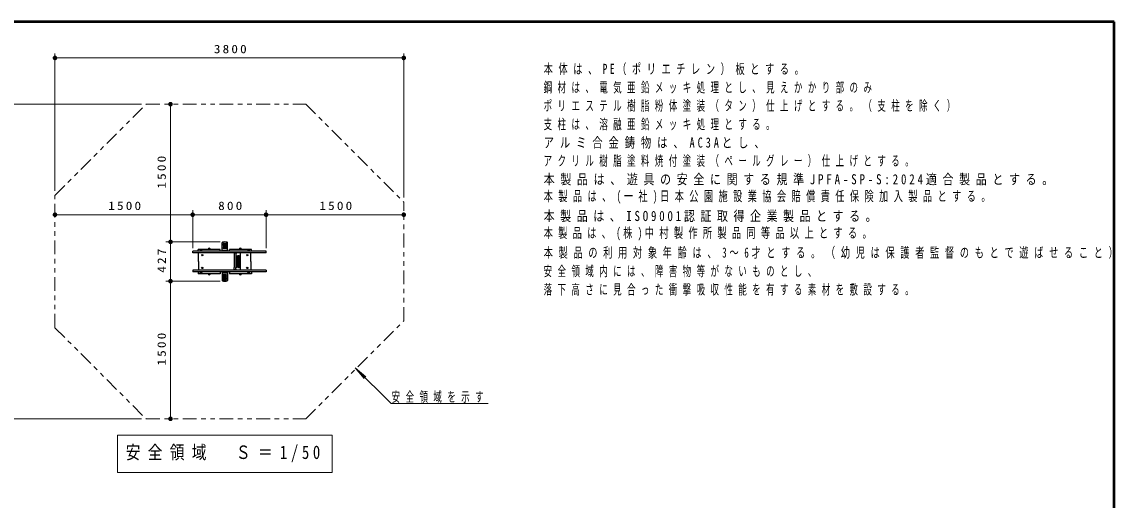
# Model space of a CAD drawing. Units: millimetres on the paper, with parts at other scales. Extents: x -365 to 0, y 0 to 257.
# Drawn here: x -238 to 0, y 152.8 to 257 of the extents above; entities that cross this region are included whole.
import ezdxf

# ---------------------------------------------------------------- set-up
doc = ezdxf.new("R2010")
doc.units = ezdxf.units.MM
doc.linetypes.add('USER3', pattern=[8, 3, -1, 1, -1, 1, -1])
doc.layers.add('LY_1', color=7, linetype='Continuous', lineweight=13)
doc.styles.add('ＭＳ ゴシック', font='')
doc.styles.get('ＭＳ ゴシック').set_extended_font_data('MS Gothic')

# ---------------------------------------------------------------- blocks, each defined once
blk = doc.blocks.new('filled_dot')
at = {"color": 0, "linetype": 'Continuous', "lineweight": -2, "const_width": 1.25}
blk.add_lwpolyline([(-0.625, 0, 1), (0.625, 0, 1)], format="xyb", close=True, dxfattribs=at)

msp = doc.modelspace()

# ---------------------------------------------------------------- linework, layer by layer
at = {"layer": 'LY_1', "lineweight": 50}
for p, q in [((0, 257), (-365, 257)), ((0, 0), (0, 257))]:
    msp.add_line(p, q, dxfattribs=at)
at = {"layer": 'LY_1'}
for p, q in [((-230.78, 220.21), (-230.78, 250.136)), ((-154.78, 218.724), (-154.78, 250.136)), ((-230.78, 249.136), (-154.78, 249.136)), ((-211.922, 239.068), (-241.671, 239.068)), ((-205.604, 239.068), (-205.604, 209.068)), ((-230.78, 214.995), (-200.78, 214.995)), ((-200.78, 207.688), (-200.78, 215.995)), ((-200.78, 214.995), (-184.78, 214.995)), ((-184.78, 207.688), (-184.78, 215.995)), ((-184.78, 214.995), (-154.78, 214.995)), ((-194.78, 209.068), (-206.604, 209.068)), ((-205.604, 209.068), (-205.604, 200.528)), ((-194.78, 200.528), (-206.604, 200.528)), ((-205.604, 170.528), (-205.604, 200.528)), ((-165.339, 181.641), (-163.411, 179.343)), ((-165.339, 181.641), (-163.041, 179.712)), ((-157.548, 173.85), (-165.339, 181.641)), ((-157.548, 173.85), (-136.416, 173.85)), ((-211.922, 170.528), (-241.671, 170.528)), ((-217.18, 166.967), (-217.18, 158.834)), ((-170.38, 166.967), (-217.18, 166.967)), ((-170.38, 158.834), (-170.38, 166.967)), ((-217.18, 158.834), (-170.38, 158.834))]:
    msp.add_line(p, q, dxfattribs=at)
at = {"layer": 'LY_1', "linetype": 'USER3'}
for p, q in [((-230.78, 219.21), (-210.922, 239.068)), ((-210.922, 239.068), (-176.124, 239.068)), ((-176.124, 239.068), (-154.78, 217.724)), ((-230.78, 190.386), (-230.78, 219.21)), ((-154.78, 191.872), (-154.78, 217.724)), ((-176.124, 170.528), (-154.78, 191.872)), ((-230.78, 190.386), (-210.922, 170.528)), ((-210.922, 170.528), (-176.124, 170.528))]:
    msp.add_line(p, q, dxfattribs=at)
at = {"layer": 'LY_1', "lineweight": 25}
for p, q in [((-184.78, 207.068), (-200.78, 207.068)), ((-200.78, 206.688), (-200.78, 207.068)), ((-194.78, 207.448), (-199.58, 207.448)), ((-199.58, 207.068), (-199.58, 207.448)), ((-194.78, 207.068), (-194.78, 207.448)), ((-194.38, 207.108), (-194.38, 208.901)), ((-194.34, 207.268), (-193.22, 207.268)), ((-194.09, 208.808), (-193.47, 208.808)), ((-193.47, 208.708), (-194.09, 208.708)), ((-194.09, 208.548), (-193.47, 208.548)), ((-193.47, 208.448), (-194.09, 208.448)), ((-194.09, 208.288), (-193.47, 208.288)), ((-193.47, 208.188), (-194.09, 208.188)), ((-194.09, 208.028), (-193.47, 208.028)), ((-193.47, 207.928), (-194.09, 207.928)), ((-194.09, 207.768), (-193.47, 207.768)), ((-193.47, 207.668), (-194.09, 207.668)), ((-193.18, 207.108), (-193.18, 208.901)), ((-187.98, 207.448), (-192.78, 207.448)), ((-192.78, 207.068), (-192.78, 207.448)), ((-187.98, 207.068), (-187.98, 207.448)), ((-184.78, 206.688), (-184.78, 207.068)), ((-184.78, 206.688), (-200.78, 206.688)), ((-199.48, 204.798), (-199.48, 206.688)), ((-199.48, 204.798), (-199.48, 202.908)), ((-191.748, 206.088), (-191.748, 203.508)), ((-191.391, 206.088), (-191.391, 203.508)), ((-191.254, 205.788), (-191.254, 203.808)), ((-191.049, 205.788), (-191.049, 203.808)), ((-190.912, 205.788), (-190.912, 203.808)), ((-190.809, 206.088), (-190.672, 206.088)), ((-190.664, 205.788), (-190.664, 203.808)), ((-190.57, 205.788), (-190.57, 203.808)), ((-190.433, 206.688), (-190.433, 202.908)), ((-188.08, 204.798), (-188.08, 206.688)), ((-188.08, 204.798), (-188.08, 202.908)), ((-200.78, 202.908), (-200.78, 202.528)), ((-184.78, 202.908), (-200.78, 202.908)), ((-184.78, 202.528), (-200.78, 202.528)), ((-199.58, 202.528), (-199.58, 202.148)), ((-194.78, 202.528), (-194.78, 202.148)), ((-194.38, 202.488), (-194.38, 200.695)), ((-194.34, 202.328), (-193.22, 202.328)), ((-193.18, 202.488), (-193.18, 200.695)), ((-192.78, 202.528), (-192.78, 202.148)), ((-190.809, 203.508), (-190.672, 203.508)), ((-187.98, 202.528), (-187.98, 202.148)), ((-184.78, 202.908), (-184.78, 202.528)), ((-194.78, 202.148), (-199.58, 202.148)), ((-193.47, 201.928), (-194.09, 201.928)), ((-194.09, 201.828), (-193.47, 201.828)), ((-193.47, 201.668), (-194.09, 201.668)), ((-194.09, 201.568), (-193.47, 201.568)), ((-193.47, 201.408), (-194.09, 201.408)), ((-194.09, 201.308), (-193.47, 201.308)), ((-193.47, 201.148), (-194.09, 201.148)), ((-194.09, 201.048), (-193.47, 201.048)), ((-193.47, 200.888), (-194.09, 200.888)), ((-194.09, 200.788), (-193.47, 200.788)), ((-187.98, 202.148), (-192.78, 202.148))]:
    msp.add_line(p, q, dxfattribs=at)
for points in [[(-191.542, 206.688), (-191.575, 206.681), (-191.606, 206.659), (-191.636, 206.623), (-191.663, 206.573), (-191.688, 206.512), (-191.708, 206.441), (-191.725, 206.36), (-191.738, 206.273), (-191.745, 206.182), (-191.748, 206.088)], [(-191.185, 206.688), (-191.217, 206.681), (-191.249, 206.659), (-191.279, 206.623), (-191.306, 206.573), (-191.33, 206.512), (-191.351, 206.441), (-191.368, 206.36), (-191.381, 206.273), (-191.388, 206.182), (-191.391, 206.088)], [(-191.254, 205.788), (-191.253, 205.827), (-191.25, 205.866), (-191.246, 205.903), (-191.24, 205.938), (-191.233, 205.971), (-191.224, 206), (-191.214, 206.026), (-191.202, 206.048), (-191.19, 206.065), (-191.178, 206.078), (-191.165, 206.085), (-191.151, 206.088), (-191.138, 206.085), (-191.125, 206.078), (-191.112, 206.065), (-191.1, 206.048), (-191.089, 206.026), (-191.079, 206), (-191.07, 205.971), (-191.062, 205.938), (-191.056, 205.903), (-191.052, 205.866), (-191.049, 205.827), (-191.049, 205.788)], [(-190.809, 206.088), (-190.825, 206.084), (-190.841, 206.073), (-190.856, 206.055), (-190.869, 206.031), (-190.882, 206), (-190.892, 205.964), (-190.901, 205.924), (-190.907, 205.881), (-190.911, 205.835), (-190.912, 205.788)], [(-190.766, 206.088), (-190.75, 206.084), (-190.735, 206.073), (-190.72, 206.055), (-190.706, 206.031), (-190.694, 206), (-190.683, 205.964), (-190.675, 205.924), (-190.669, 205.881), (-190.665, 205.835), (-190.664, 205.788)], [(-190.672, 206.088), (-190.656, 206.084), (-190.641, 206.073), (-190.626, 206.055), (-190.612, 206.031), (-190.6, 206), (-190.589, 205.964), (-190.581, 205.924), (-190.575, 205.881), (-190.571, 205.835), (-190.57, 205.788)], [(-191.542, 202.908), (-191.575, 202.915), (-191.606, 202.937), (-191.636, 202.973), (-191.663, 203.023), (-191.688, 203.084), (-191.708, 203.155), (-191.725, 203.236), (-191.738, 203.323), (-191.745, 203.414), (-191.748, 203.508)], [(-191.185, 202.908), (-191.217, 202.915), (-191.249, 202.937), (-191.279, 202.973), (-191.306, 203.023), (-191.33, 203.084), (-191.351, 203.155), (-191.368, 203.236), (-191.381, 203.323), (-191.388, 203.414), (-191.391, 203.508)], [(-191.254, 203.808), (-191.253, 203.769), (-191.25, 203.73), (-191.246, 203.693), (-191.24, 203.658), (-191.233, 203.625), (-191.224, 203.596), (-191.214, 203.57), (-191.202, 203.548), (-191.19, 203.531), (-191.178, 203.518), (-191.165, 203.511), (-191.151, 203.508), (-191.138, 203.511), (-191.125, 203.518), (-191.112, 203.531), (-191.1, 203.548), (-191.089, 203.57), (-191.079, 203.596), (-191.07, 203.625), (-191.062, 203.658), (-191.056, 203.693), (-191.052, 203.73), (-191.049, 203.769), (-191.049, 203.808)], [(-190.809, 203.508), (-190.825, 203.512), (-190.841, 203.523), (-190.856, 203.541), (-190.869, 203.565), (-190.882, 203.596), (-190.892, 203.632), (-190.901, 203.672), (-190.907, 203.715), (-190.911, 203.761), (-190.912, 203.808)], [(-190.766, 203.508), (-190.75, 203.512), (-190.735, 203.523), (-190.72, 203.541), (-190.706, 203.565), (-190.694, 203.596), (-190.683, 203.632), (-190.675, 203.672), (-190.669, 203.715), (-190.665, 203.761), (-190.664, 203.808)], [(-190.672, 203.508), (-190.656, 203.512), (-190.641, 203.523), (-190.626, 203.541), (-190.612, 203.565), (-190.6, 203.596), (-190.589, 203.632), (-190.581, 203.672), (-190.575, 203.715), (-190.571, 203.761), (-190.57, 203.808)]]:
    msp.add_lwpolyline(points, dxfattribs=at)
for centre in [(-198.68, 206.188), (-188.88, 206.188), (-198.68, 203.408), (-188.88, 203.408)]:
    msp.add_circle(centre, 0.14, dxfattribs=at)
for centre, radius, start, end in [((-198.98, 207.058), 0.25, 2.33828, 177.66172), ((-197.18, 207.438), 0.25, 2.33828, 177.66172), ((-194.28, 208.901), 0.1, 105.25752, 180), ((-194.34, 207.228), 0.04, 90, 180), ((-194.34, 207.108), 0.04, 180, 270), ((-193.78, 207.068), 2, 74.74248, 105.25752), ((-194.09, 208.758), 0.05, 90, 270), ((-194.09, 208.498), 0.05, 90, 270), ((-194.09, 208.238), 0.05, 90, 270), ((-194.09, 207.978), 0.05, 90, 270), ((-194.09, 207.718), 0.05, 90, 270), ((-193.47, 208.758), 0.05, 270, 90), ((-193.47, 208.498), 0.05, 270, 90), ((-193.47, 208.238), 0.05, 270, 90), ((-193.47, 207.978), 0.05, 270, 90), ((-193.47, 207.718), 0.05, 270, 90), ((-193.28, 208.901), 0.1, 0, 74.74248), ((-193.22, 207.228), 0.04, 0, 90), ((-193.22, 207.108), 0.04, 270, 0), ((-190.38, 207.438), 0.25, 2.33828, 177.66172), ((-188.58, 207.058), 0.25, 2.33828, 177.66172), ((-198.98, 202.538), 0.25, 182.33828, 357.66172), ((-194.34, 202.488), 0.04, 90, 180), ((-194.34, 202.368), 0.04, 180, 270), ((-193.22, 202.488), 0.04, 0, 90), ((-193.22, 202.368), 0.04, 270, 0), ((-188.58, 202.538), 0.25, 182.33828, 357.66172), ((-197.18, 202.158), 0.25, 182.33828, 357.66172), ((-194.28, 200.695), 0.1, 180, 254.74248), ((-193.78, 202.528), 2, 254.74248, 285.25752), ((-194.09, 201.878), 0.05, 90, 270), ((-194.09, 201.618), 0.05, 90, 270), ((-194.09, 201.358), 0.05, 90, 270), ((-194.09, 201.098), 0.05, 90, 270), ((-194.09, 200.838), 0.05, 90, 270), ((-193.47, 201.878), 0.05, 270, 90), ((-193.47, 201.618), 0.05, 270, 90), ((-193.47, 201.358), 0.05, 270, 90), ((-193.47, 201.098), 0.05, 270, 90), ((-193.47, 200.838), 0.05, 270, 90), ((-193.28, 200.695), 0.1, 285.25752, 0), ((-190.38, 202.158), 0.25, 182.33828, 357.66172)]:
    msp.add_arc(centre, radius, start, end, dxfattribs=at)

# ---------------------------------------------------------------- block references
at = {"layer": 'LY_1', "xscale": 0.4, "yscale": 0.4}
for p in [(-230.78, 249.136), (-230.78, 214.995), (-200.78, 214.995), (-184.78, 214.995)]:
    msp.add_blockref('filled_dot', p, dxfattribs=at)
for p, rotation in [((-154.78, 249.136), 180), ((-205.604, 239.068), 270), ((-200.78, 214.995), 180), ((-184.78, 214.995), 180), ((-154.78, 214.995), 180), ((-205.604, 209.068), 270), ((-205.604, 209.068), 90), ((-205.604, 200.528), 90), ((-205.604, 200.528), 270), ((-205.604, 170.528), 90)]:
    msp.add_blockref('filled_dot', p, dxfattribs=dict(at, rotation=rotation))

# ---------------------------------------------------------------- texts
at = {"layer": 'LY_1', "style": 'ＭＳ ゴシック'}
for s, insert, char_height, attachment_point in [('\\T1.33;\\W1.15;3800', (-192.352, 250.136), 1.833, 8), ('\\T1.61;\\W0.65;本体は、PE（ポリエチレン）板とする。', (-124.304, 245.372), 2.199, 7), ('\\T1.64;\\W0.6;鋼材は、電気亜鉛メッキ処理とし、見えかかり部のみ', (-124.304, 241.372), 2.199, 7), ('\\T1.64;\\W0.6;ポリエステル樹脂粉体塗装（タン）仕上げとする。（支柱を除く）', (-124.304, 237.372), 2.199, 7), ('\\T1.64;\\W0.6;支柱は、溶融亜鉛メッキ処理とする。', (-124.304, 233.372), 2.199, 7), ('\\T1.57;\\W0.75;アルミ合金鋳物は、AC3Aとし、', (-124.304, 229.372), 2.199, 7), ('\\T1.64;\\W0.6;アクリル樹脂塗料焼付塗装（ペールグレー）仕上げとする。', (-124.304, 225.372), 2.199, 7), ('\\T1.51;\\W0.8;本製品は、遊具の安全に関する規準JPFA-SP-S:2024適合製品とする。', (-124.304, 221.372), 2.199, 7), ('\\T1.59;\\W0.65;本製品は、(一社)日本公園施設業協会賠償責任保険加入製品とする。', (-124.304, 217.372), 2.199, 7), ('\\T1.33;\\W1.15;1500', (-215.359, 215.995), 1.833, 8), ('\\T1.33;\\W1.15;800', (-192.363, 215.995), 1.833, 8), ('\\T1.33;\\W1.15;1500', (-169.359, 215.995), 1.833, 8), ('\\T1.5;\\W0.8;本製品は、ISO9001認証取得企業製品とする。', (-124.304, 213.372), 2.199, 7), ('\\T1.58;\\W0.65;本製品は、(株)中村製作所製品同等品以上とする。', (-124.304, 209.372), 2.199, 7), ('\\T1.62;\\W0.65;本製品の利用対象年齢は、3～6才とする。（幼児は保護者監督のもとで遊ばせること）', (-124.304, 205.372), 2.199, 7), ('\\T1.64;\\W0.6;安全領域内には、障害物等がないものとし、', (-124.304, 201.372), 2.199, 7), ('\\T1.64;\\W0.6;落下高さに見合った衝撃吸収性能を有する素材を敷設する。', (-124.304, 197.372), 2.199, 7), ('\\T1.64;\\W0.6;安全領域を示す', (-157.416, 174), 2.199, 7), ('\\T1.5;\\W0.8;安全領域\u3000Ｓ＝1/50', (-193.78, 162.901), 2.933, 5)]:
    msp.add_mtext(s, dxfattribs=dict(at, insert=insert, char_height=char_height, attachment_point=attachment_point))
at = {"layer": 'LY_1', "char_height": 1.833, "attachment_point": 8, "rotation": 90, "style": 'ＭＳ ゴシック'}
for s, insert in [('\\T1.33;\\W1.15;1500', (-206.604, 224.489)), ('\\T1.33;\\W1.15;427', (-206.604, 205.215)), ('\\T1.33;\\W1.15;1500', (-206.604, 185.949))]:
    msp.add_mtext(s, dxfattribs=dict(at, insert=insert))

doc.saveas('drawing.dxf')
